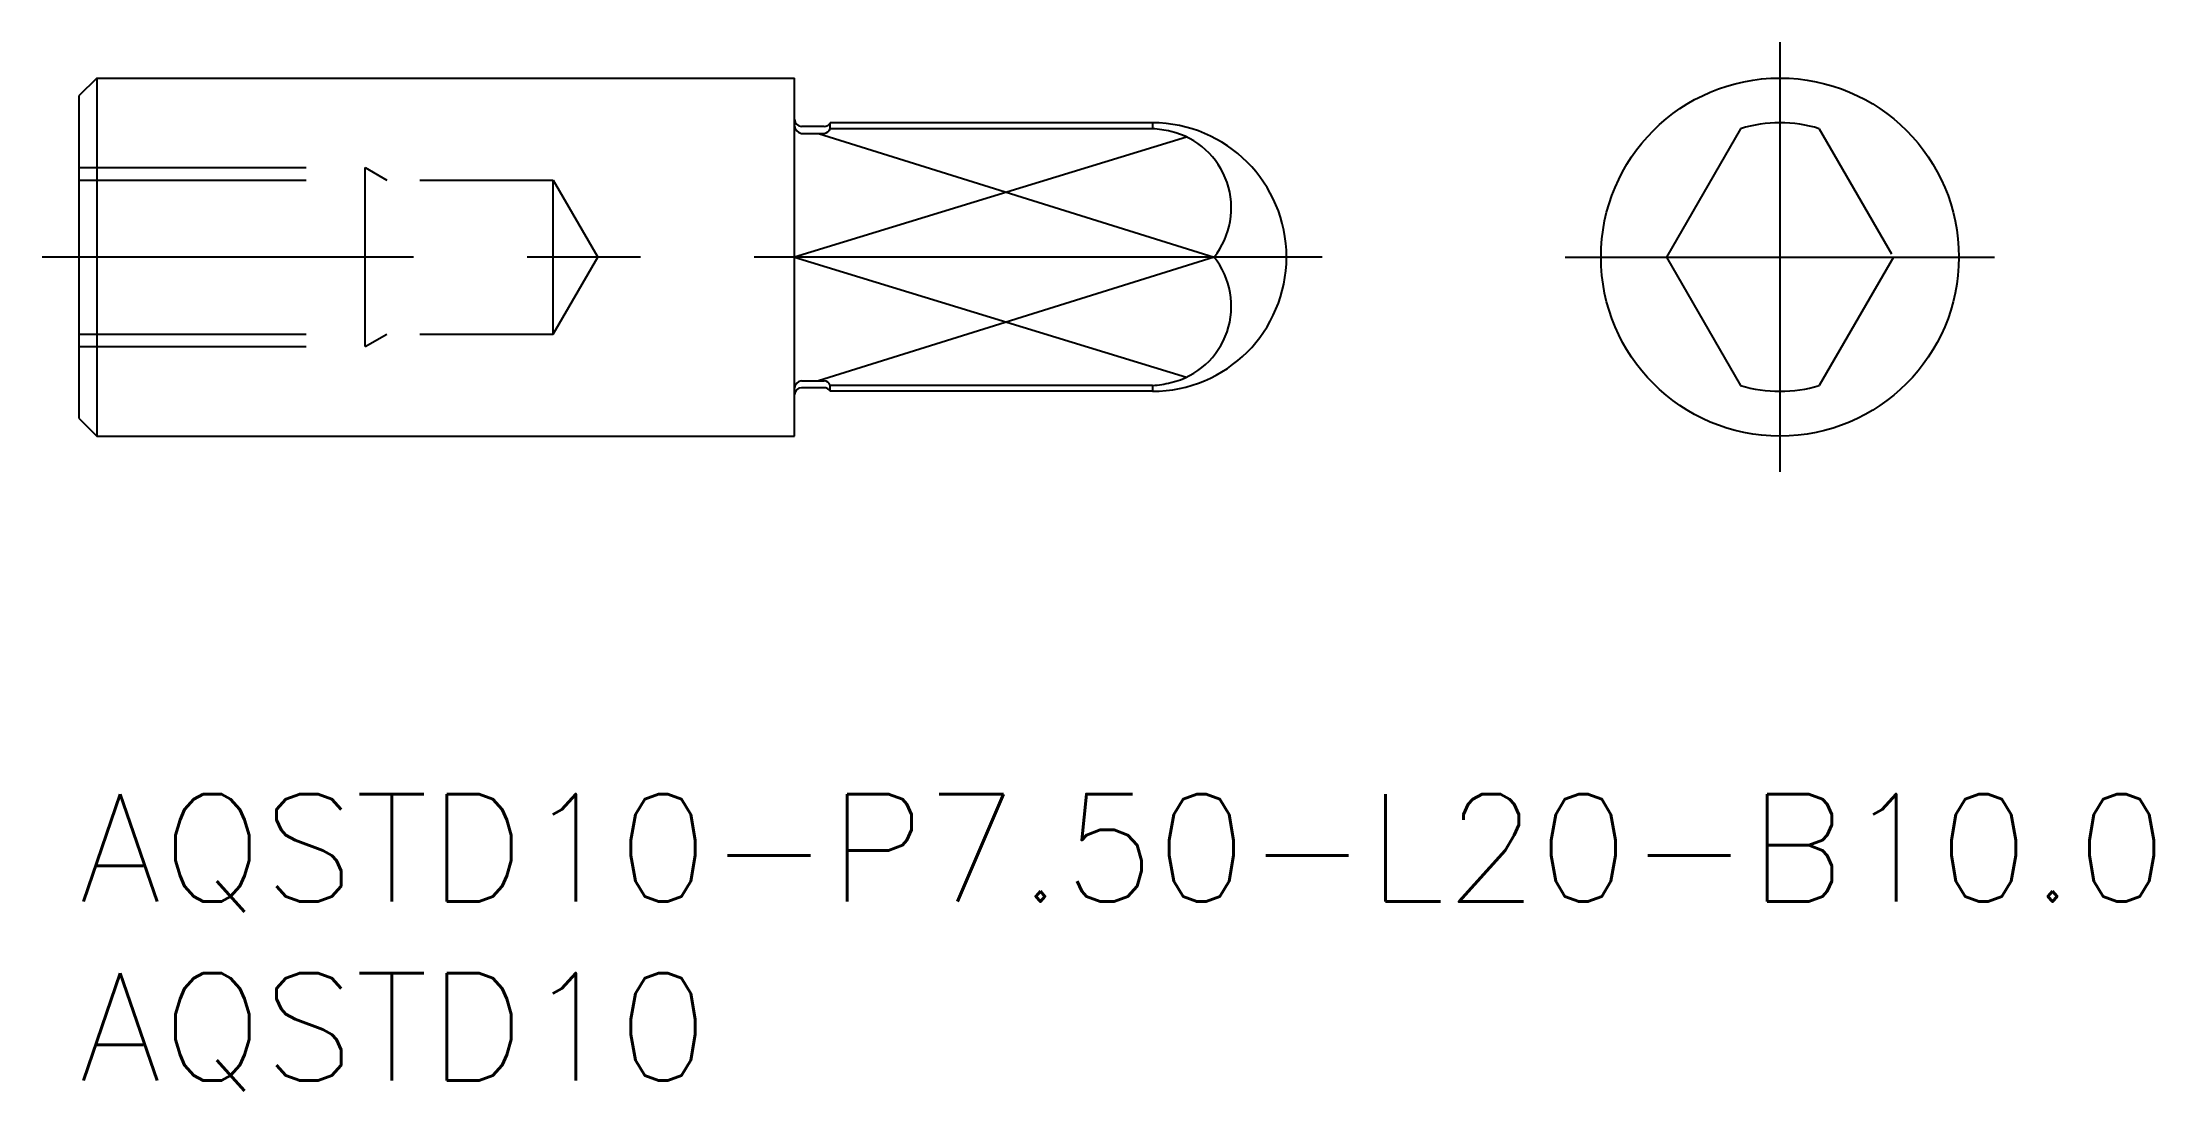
# Model space of a CAD drawing. Extents: x -1 to 174, y -8 to 240.
# Drawn here: x -1 to 58, y -8.3 to 21 of the extents above; entities outside this region: 3.
import ezdxf

# ---------------------------------------------------------------- set-up
doc = ezdxf.new("R2010")
doc.units = 0
doc.header["$LTSCALE"] = 0.5
doc.linetypes.add('CENTER', pattern=[50.8, 31.75, -6.35, 6.35, -6.35])
doc.linetypes.add('DASHED', pattern=[19.05, 12.7, -6.35])
for name, color, linetype in [('MSM_CENTER', 1, 'CENTER'), ('MSM_CONTINUOUS', 7, 'CONTINUOUS'), ('MSM_DASHED', 4, 'DASHED'), ('MSM_NARROW', 5, 'CONTINUOUS'), ('MSM_PART_NUMBER', 7, 'CONTINUOUS')]:
    doc.layers.add(name, color=color, linetype=linetype)
doc.styles.get("Standard").update_dxf_attribs({"font": 'txt.shx', "height": 1, "bigfont": 'bigfont.shx'})

# ---------------------------------------------------------------- blocks, each defined once
blk = doc.blocks.new('*U19')
at = {"layer": 'MSM_PART_NUMBER'}
blk.add_text('AQSTD10-P7.50-L20-B10.0', height=3, dxfattribs=at).set_placement((0, -3))
blk = doc.blocks.new('*U20')
at = {"layer": 'MSM_PART_NUMBER'}
blk.add_text('AQSTD10', height=3, dxfattribs=at).set_placement((0, -8))

msp = doc.modelspace()

# ---------------------------------------------------------------- linework, layer by layer
at = {"layer": 'MSM_CENTER'}
for p, q in [((47.539, 21), (47.539, 9)), ((34.75, 15), (-1.023, 15)), ((41.539, 15), (53.539, 15))]:
    msp.add_line(p, q, dxfattribs=at)
at = {"layer": 'MSM_CONTINUOUS'}
for p, q in [((174.238, 239.94), (174.238, 239.94)), ((174.238, 239.94), (174.238, 239.94)), ((174.238, 239.94), (174.238, 239.94)), ((0.5, 20), (0, 19.5)), ((0, 19.5), (0, 10.5)), ((0.5, 20), (20, 20)), ((0.5, 20), (0.5, 10)), ((20, 10), (20, 20)), ((20.827, 18.65), (20.2, 18.65)), ((20.2, 18.456), (20.827, 18.456)), ((30, 18.75), (21, 18.75)), ((21, 18.585), (21, 18.75)), ((30, 18.585), (21, 18.585)), ((46.439, 18.585), (44.369, 15)), ((46.439, 18.585), (44.369, 15)), ((48.639, 18.585), (50.658, 15.088)), ((31.724, 15), (20, 15)), ((44.369, 15), (46.439, 11.415)), ((50.709, 15), (48.639, 11.415)), ((20.2, 11.544), (20.827, 11.544)), ((20.827, 11.35), (20.2, 11.35)), ((30, 11.415), (21, 11.415)), ((21, 11.25), (21, 11.415)), ((30, 11.25), (21, 11.25)), ((0, 10.5), (0.5, 10)), ((0.5, 10), (20, 10))]:
    msp.add_line(p, q, dxfattribs=at)
msp.add_circle((47.539, 15), 5, dxfattribs=at)
for centre, radius, start, end in [((20.2, 18.85), 0.2, 180, 270), ((20.234, 18.688), 0.235, 185.32766, 261.65922), ((20.827, 18.85), 0.2, 270, 330), ((20.807, 18.663), 0.208, 275.50047, 337.93989), ((30, 15), 3.75, 270, 90), ((29.784, 15.4), 3.193, 76.70543, 86.1194), ((30.014, 16.373), 2.193, 321.25248, 76.70543), ((47.539, 15), 3.75, 72.94238, 107.05762), ((30.014, 13.627), 2.193, 283.29457, 38.74752), ((20.234, 11.312), 0.235, 98.34078, 174.67234), ((20.2, 11.15), 0.2, 90, 180), ((20.807, 11.337), 0.208, 22.06011, 84.49953), ((20.827, 11.15), 0.2, 30, 90), ((29.784, 14.6), 3.193, 273.8806, 283.29457), ((47.539, 15), 3.75, 252.94238, 287.05762)]:
    msp.add_arc(centre, radius, start, end, dxfattribs=at)
at = {"layer": 'MSM_DASHED'}
for p, q in [((0, 17.5), (8, 17.5)), ((0, 17.15), (13.259, 17.15)), ((8, 17.5), (8.606, 17.15)), ((8, 12.5), (8, 17.5)), ((13.259, 17.15), (14.5, 15)), ((13.259, 12.85), (13.259, 17.15)), ((13.259, 12.85), (14.5, 15)), ((0, 12.85), (13.259, 12.85)), ((0, 12.5), (8, 12.5)), ((8, 12.5), (8.606, 12.85))]:
    msp.add_line(p, q, dxfattribs=at)
at = {"layer": 'MSM_NARROW'}
for p, q in [((30.959, 18.351), (20, 15)), ((20.674, 18.456), (31.724, 15)), ((30, 18.73), (30, 18.605)), ((20, 15), (30.959, 11.649)), ((31.724, 15), (20.674, 11.544)), ((30, 11.395), (30, 11.27))]:
    msp.add_line(p, q, dxfattribs=at)

# ---------------------------------------------------------------- block references
at = {"layer": 'MSM_CONTINUOUS'}
for name in ['*U19', '*U20']:
    msp.add_blockref(name, (0, 0), dxfattribs=at)

doc.saveas('drawing.dxf')
